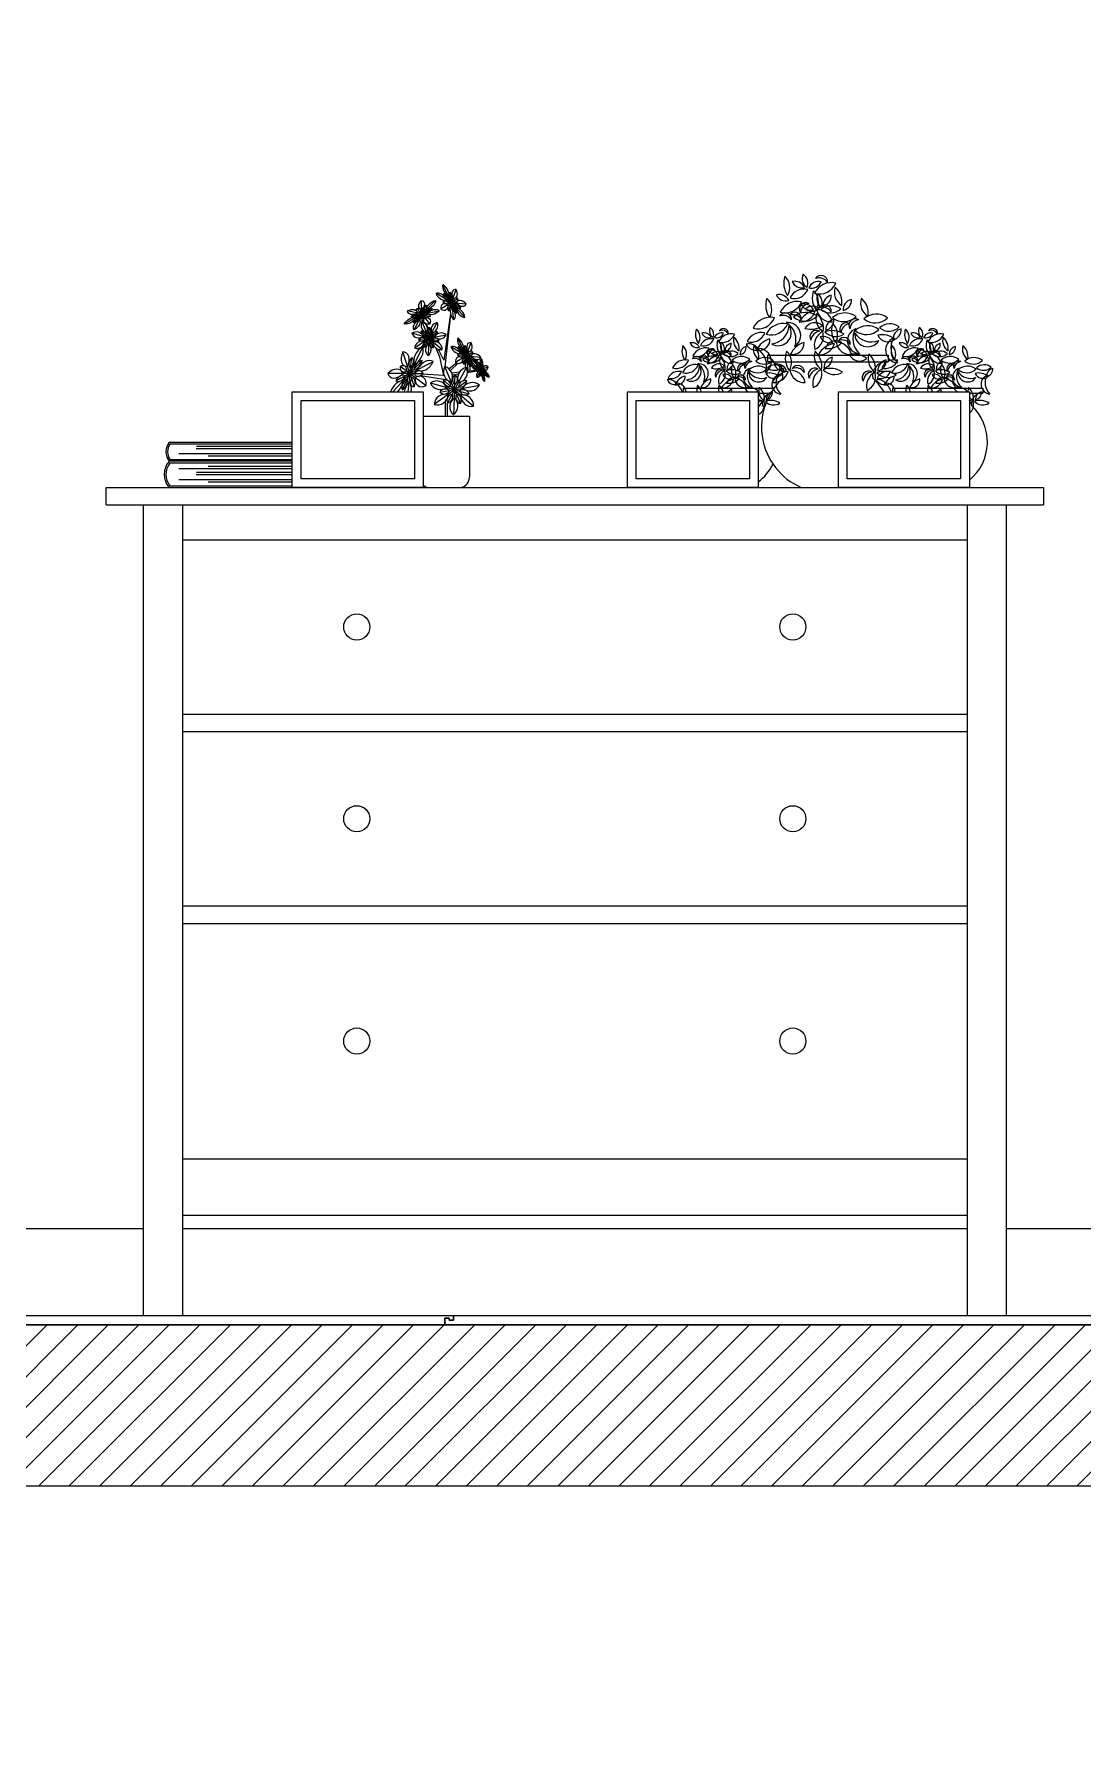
# Model space of a CAD drawing. Header units: centimetres. Extents: x 1723 to 3296, y 1174 to 2216.
# Drawn here: x 2509.9 to 2630.1, y 1174 to 1370.5 of the extents above; entities that cross this region are included whole.
import ezdxf

# ---------------------------------------------------------------- set-up
doc = ezdxf.new("R2010")
doc.units = ezdxf.units.CM
doc.layers.get('0').update_dxf_attribs({"lineweight": 18})
for name, color, linetype in [('arredo', 253, 'Continuous'), ('campitura', 9, 'Continuous'), ('DETTAGLI', 80, 'Continuous')]:
    doc.layers.add(name, color=color, linetype=linetype)
doc.layers.add('muro sezione', color=10, linetype='Continuous', lineweight=18)
doc.layers.add('Pavimento', color=60, linetype='Continuous', lineweight=18)

msp = doc.modelspace()

# ---------------------------------------------------------------- hatches: boundary and pattern name
at = {"layer": 'campitura'}
h = msp.add_hatch(dxfattribs=at)
h.set_pattern_fill('ANSI31', color=256, scale=0.78)
h.paths.add_polyline_path([(2829.63, 1487.67), (2799.63, 1487.67), (2386.37, 1487.67), (2386.37, 1203.99), (2386.37, 1173.99), (2395.93, 1173.99), (2395.93, 1203.99), (2799.63, 1203.99), (2829.63, 1203.99), (2829.63, 1222.5), (2799.63, 1222.5), (2799.63, 1474.51), (2829.63, 1474.51)])
h.paths.add_polyline_path([(2790.17, 1474.51), (2790.17, 1222.5), (2395.93, 1222.5), (2395.93, 1474.51)], flags=16)
h.paths.add_polyline_path([(2602.46, 1339.44, 0.247272), (2601.71, 1341.54, 0.348715)], flags=0)
h.paths.add_polyline_path([(2603.56, 1340.12, 0.354871), (2602.61, 1338.86, 0.38256)], flags=0)
h.paths.add_polyline_path([(2603.15, 1337.62, -0.197354), (2601.63, 1337.87, 0.122628), (2601.08, 1337.62, -0.07682), (2601.52, 1337.94, 0.360589), (2604.1, 1338.14, 0.336349), (2601.51, 1338.13, -0.177851), (2601.48, 1337.31, -0.135584), (2601.94, 1336.48, -0.046223), (2602.36, 1336.33, -0.380539)], flags=0)
h.paths.add_polyline_path([(2600.94, 1339.37, 0.07108), (2600.46, 1339.21, -0.218851), (2601.26, 1338.7, 0.270285)], flags=0)
h.paths.add_polyline_path([(2600.31, 1339.34, 0.38256), (2601.26, 1340.6, 0.354871)], flags=0)
h.paths.add_polyline_path([(2598.96, 1337.38, -0.119387), (2599.57, 1337.43, -0.094116), (2599.5, 1338.1, -0.111528)], flags=0)

# ---------------------------------------------------------------- linework, layer by layer
for p, q in [((2454.21, 1233.55), (2522.35, 1233.55)), ((2526.85, 1233.55), (2616.85, 1233.55)), ((2621.35, 1233.55), (2736.53, 1233.55))]:
    msp.add_line(p, q)
at = {"layer": 'arredo'}
for p, q in [((2518.1, 1316.55), (2625.6, 1316.55)), ((2526.85, 1316.55), (2526.85, 1223.55)), ((2616.85, 1316.55), (2616.85, 1223.55)), ((2526.85, 1312.55), (2616.85, 1312.55)), ((2526.85, 1292.55), (2616.85, 1292.55)), ((2526.85, 1290.55), (2616.85, 1290.55)), ((2526.85, 1270.55), (2616.85, 1270.55)), ((2526.85, 1268.55), (2616.85, 1268.55)), ((2526.85, 1241.55), (2616.85, 1241.55)), ((2616.85, 1235.05), (2526.85, 1235.05))]:
    msp.add_line(p, q, dxfattribs=at)
for points in [[(2518.1, 1316.55), (2518.1, 1318.55), (2625.6, 1318.55), (2625.6, 1316.55)], [(2522.35, 1316.55), (2522.35, 1223.55), (2522.35, 1223.55)], [(2621.35, 1223.55), (2621.35, 1223.55), (2621.35, 1316.55)]]:
    msp.add_lwpolyline(points, dxfattribs=at)
for centre in [(2546.85, 1302.55), (2596.85, 1302.55), (2546.85, 1280.55), (2596.85, 1280.55), (2546.85, 1255.05), (2596.85, 1255.05)]:
    msp.add_circle(centre, 1.5, dxfattribs=at)
at = {"layer": 'DETTAGLI'}
for p, q in [((2554.46, 1326.71), (2559.77, 1326.71)), ((2559.77, 1326.71), (2559.77, 1319.72)), ((2554.99, 1318.55), (2558.82, 1318.55))]:
    msp.add_line(p, q, dxfattribs=at)
for points in [[(2539.46, 1318.55), (2539.46, 1329.52), (2554.46, 1329.52), (2554.46, 1318.55), (2539.46, 1318.55)], [(2577.88, 1318.55), (2577.88, 1329.52), (2592.88, 1329.52), (2592.88, 1318.55), (2577.88, 1318.55)], [(2602.09, 1318.55), (2602.09, 1329.52), (2617.09, 1329.52), (2617.09, 1318.55), (2602.09, 1318.55)]]:
    msp.add_lwpolyline(points, dxfattribs=at)
for points in [[(2540.46, 1319.55), (2540.46, 1328.52), (2553.46, 1328.52), (2553.46, 1319.55)], [(2578.88, 1319.55), (2578.88, 1328.52), (2591.88, 1328.52), (2591.88, 1319.55)], [(2603.09, 1319.55), (2603.09, 1328.52), (2616.09, 1328.52), (2616.09, 1319.55)]]:
    msp.add_lwpolyline(points, close=True, dxfattribs=at)
for centre, start, end in [((2555.27, 1319.75), 228.5858, 256.606), ((2558.54, 1319.75), 283.394, 358.6179)]:
    msp.add_arc(centre, 1.23, start, end, dxfattribs=at)
at = {"layer": 'muro sezione'}
for points in [[(2395.93, 1222.5), (2395.93, 1474.51), (2790.17, 1474.51), (2790.17, 1222.5), (2395.93, 1222.5)], [(2799.63, 1203.99), (2395.93, 1203.99)]]:
    msp.add_lwpolyline(points, dxfattribs=at)
at = {"layer": 'Pavimento'}
for p, q in [((2557.71, 1339.76), (2555.94, 1340.78)), ((2557.71, 1339.76), (2556.73, 1341.79)), ((2557.71, 1339.76), (2556.79, 1340.78)), ((2557.71, 1339.76), (2557.57, 1340.94)), ((2557.71, 1339.76), (2558.26, 1341.27)), ((2554.3, 1338.41), (2552.67, 1338.81)), ((2554.3, 1338.41), (2553.75, 1339.08)), ((2554.3, 1338.41), (2554.27, 1340.01)), ((2554.3, 1338.41), (2555.89, 1340.01)), ((2554.3, 1338.41), (2554.82, 1339.48)), ((2554.3, 1338.41), (2555.5, 1339.07)), ((2554.3, 1338.41), (2556.32, 1338.8)), ((2557.71, 1339.76), (2556.48, 1339)), ((2557.71, 1339.76), (2556.71, 1339.85)), ((2557.71, 1339.76), (2557.38, 1338.85)), ((2557.71, 1339.76), (2558.45, 1340.21)), ((2557.71, 1339.76), (2557.95, 1337.79)), ((2557.71, 1339.76), (2559.38, 1339.61)), ((2557.71, 1339.76), (2559.24, 1338.06)), ((2557.71, 1339.76), (2558.78, 1339.14)), ((2557.71, 1339.76), (2558.3, 1338.54)), ((2554.3, 1338.41), (2552.3, 1337.3)), ((2554.3, 1338.41), (2553.09, 1338.17)), ((2554.3, 1338.41), (2553.35, 1337.45)), ((2554.3, 1338.41), (2553.43, 1336.63)), ((2554.3, 1338.41), (2555.28, 1338.17)), ((2554.3, 1338.41), (2554.32, 1337.53)), ((2554.3, 1338.41), (2555.22, 1337.29)), ((2552.94, 1331.61), (2554.43, 1334.7)), ((2559.4, 1333.65), (2557.62, 1334.68)), ((2559.4, 1333.65), (2558.42, 1335.69)), ((2559.4, 1333.65), (2558.48, 1334.67)), ((2559.4, 1333.65), (2559.26, 1334.83)), ((2559.4, 1333.65), (2559.95, 1335.16)), ((2552.94, 1331.61), (2552.12, 1334.09)), ((2552.94, 1331.61), (2553.16, 1333.47)), ((2552.94, 1331.61), (2554.33, 1333.1)), ((2552.94, 1331.61), (2555.63, 1332.99)), ((2559.4, 1333.65), (2558.17, 1332.9)), ((2559.4, 1333.65), (2558.4, 1333.74)), ((2559.4, 1333.65), (2559.07, 1332.75)), ((2559.4, 1333.65), (2560.14, 1334.1)), ((2559.4, 1333.65), (2559.64, 1331.69)), ((2559.4, 1333.65), (2561.07, 1333.5)), ((2559.4, 1333.65), (2560.93, 1331.95)), ((2559.4, 1333.65), (2560.47, 1333.04)), ((2559.4, 1333.65), (2559.99, 1332.43)), ((2561.1, 1332.07), (2560.36, 1333.29)), ((2561.1, 1332.07), (2560.87, 1332.88)), ((2561.1, 1332.07), (2561.15, 1333.29)), ((2561.1, 1332.07), (2561.39, 1332.58)), ((2593.94, 1333.72), (2607.77, 1333.72)), ((2593.94, 1333.72), (2593.94, 1332.97)), ((2593.94, 1332.97), (2607.77, 1332.97)), ((2607.77, 1333.72), (2607.77, 1332.97)), ((2552.94, 1331.61), (2550.42, 1331.61)), ((2552.94, 1331.61), (2550.98, 1329.52)), ((2552.94, 1331.61), (2551.33, 1330.79)), ((2552.94, 1331.61), (2551.83, 1332.44)), ((2552.94, 1331.61), (2552.05, 1329.76)), ((2552.94, 1331.61), (2552.69, 1329.52)), ((2552.94, 1331.61), (2553.44, 1330.13)), ((2552.94, 1331.61), (2554.45, 1331.61)), ((2552.94, 1331.61), (2554.8, 1330.24)), ((2561.1, 1332.07), (2560.12, 1332.36)), ((2561.1, 1332.07), (2560.53, 1332.57)), ((2561.1, 1332.07), (2560.62, 1331.21)), ((2561.1, 1332.07), (2560.62, 1331.88)), ((2561.1, 1332.07), (2561.07, 1331.33)), ((2561.1, 1332.07), (2561.91, 1332.38)), ((2561.1, 1332.07), (2561.69, 1331.89)), ((2561.1, 1332.07), (2562.06, 1331.23)), ((2561.1, 1332.07), (2561.49, 1330.71)), ((2561.1, 1332.07), (2561.55, 1331.34)), ((2584.29, 1329.93), (2594.67, 1329.93)), ((2584.29, 1329.93), (2584.29, 1329.52)), ((2592.88, 1329.36), (2594.3, 1329.36)), ((2608.27, 1329.93), (2618.65, 1329.93)), ((2608.27, 1329.93), (2608.27, 1329.52)), ((2617.09, 1329.36), (2618.65, 1329.36)), ((2618.65, 1329.93), (2618.65, 1329.36)), ((2539.46, 1323.72), (2525.33, 1323.72)), ((2539.46, 1323.52), (2525.42, 1323.52)), ((2539.46, 1322.99), (2528.45, 1322.99)), ((2539.46, 1323.25), (2528.46, 1323.25)), ((2539.46, 1321.55), (2525.33, 1321.55)), ((2525.42, 1321.75), (2539.46, 1321.75)), ((2539.46, 1321.35), (2525.42, 1321.35)), ((2539.46, 1322.42), (2526.43, 1322.42)), ((2539.46, 1322.14), (2529.82, 1322.14)), ((2539.46, 1320.96), (2529.82, 1320.96)), ((2539.46, 1320.68), (2526.43, 1320.68)), ((2539.46, 1319.42), (2526.43, 1319.42)), ((2539.46, 1319.99), (2528.45, 1319.99)), ((2539.46, 1320.25), (2528.46, 1320.25)), ((2539.46, 1319.14), (2529.82, 1319.14)), ((2525.42, 1318.75), (2539.46, 1318.75)), ((2587.19, 1318.55), (2591.77, 1318.55)), ((2597.8, 1318.55), (2603.91, 1318.55)), ((2611.17, 1318.55), (2615.75, 1318.55))]:
    msp.add_line(p, q, dxfattribs=at)
for points in [[(2557.59, 1338.52), (2556.84, 1333.15), (2556.24, 1334.39)], [(2557.69, 1339.04), (2557.79, 1339.96), (2557.66, 1338.98)], [(2554.54, 1337.9), (2554.3, 1338.41), (2554.53, 1337.86)], [(2554.75, 1337.33), (2554.79, 1337.23)], [(2555.07, 1336.81), (2554.83, 1337.3)], [(2554.96, 1336.84), (2555.01, 1336.71)], [(2556.97, 1332.4), (2557.62, 1338.38)], [(2555.91, 1334.57), (2556.34, 1333.54), (2556.79, 1331.39), (2554.37, 1331.53)], [(2555.24, 1336.18), (2555.62, 1335.26)], [(2555.45, 1336.02), (2555.31, 1336.31)], [(2555.63, 1335.66), (2555.5, 1335.91)], [(2555.81, 1335.28), (2555.79, 1335.31)], [(2558.32, 1332.83), (2557.44, 1332.14)], [(2557.61, 1331.95), (2558.48, 1332.79)], [(2559.01, 1333.29), (2559.51, 1333.77), (2559.01, 1333.37)], [(2553.44, 1331.58), (2552.94, 1331.61), (2553.47, 1331.53)], [(2554.19, 1331.41), (2557.02, 1330.93), (2557.02, 1330.9)], [(2557.25, 1330.82), (2557.25, 1330.86)], [(2558.62, 1331.76), (2557.76, 1331.67)], [(2557.82, 1331.48), (2558.53, 1331.6)], [(2559.75, 1331.79), (2561.44, 1332.07), (2559.81, 1331.89)], [(2557, 1329.28), (2557, 1329.26)], [(2557.01, 1330.31), (2557.01, 1330.28)], [(2557.01, 1329.91), (2557.01, 1329.84)], [(2557.25, 1329.81), (2557.25, 1330.17)], [(2557.25, 1329.23), (2557.25, 1329.38)], [(2557.25, 1328.81), (2557.25, 1328.86)], [(2556.99, 1328.43), (2556.97, 1326.71)], [(2557.25, 1326.71), (2557.25, 1328.24)]]:
    msp.add_lwpolyline(points, dxfattribs=at)
for points in [[(2555.12, 1335.69), (2554.33, 1337.55, 0.477945), (2554.86, 1336.29, 0.477945), (2554.33, 1337.55)], [(2555.12, 1335.69), (2555.18, 1336.91, 0.477945), (2555.14, 1336.09, 0.477945), (2555.18, 1336.91)], [(2555.12, 1335.69), (2556.08, 1337.47, 0.477945), (2555.43, 1336.27, 0.477945), (2556.08, 1337.47)], [(2555.12, 1335.69), (2553.17, 1336.23, 0.477945), (2554.49, 1335.87, 0.477945), (2553.17, 1336.23)], [(2555.12, 1335.69), (2553.49, 1334.51, 0.477945), (2554.59, 1335.31, 0.477945), (2553.49, 1334.51)], [(2555.12, 1335.69), (2553.93, 1335.48, 0.477945), (2554.74, 1335.62, 0.477945), (2553.93, 1335.48)], [(2555.12, 1335.69), (2554.21, 1336.49, 0.477945), (2554.83, 1335.95, 0.477945), (2554.21, 1336.49)], [(2555.12, 1335.69), (2554.55, 1334.63, 0.477945), (2554.94, 1335.35, 0.477945), (2554.55, 1334.63)], [(2555.12, 1335.69), (2555.03, 1333.68, 0.477945), (2555.09, 1335.04, 0.477945), (2555.03, 1333.68)], [(2555.12, 1335.69), (2556.1, 1336.41, 0.477945), (2555.44, 1335.92, 0.477945), (2556.1, 1336.41)], [(2555.12, 1335.69), (2557.11, 1336.06, 0.477945), (2555.76, 1335.81, 0.477945), (2557.11, 1336.06)], [(2555.12, 1335.69), (2555.6, 1334.58, 0.477945), (2555.27, 1335.33, 0.477945), (2555.6, 1334.58)], [(2555.12, 1335.69), (2556.64, 1334.37, 0.477945), (2555.61, 1335.27, 0.477945), (2556.64, 1334.37)], [(2555.12, 1335.69), (2556.29, 1335.37, 0.477945), (2555.5, 1335.59, 0.477945), (2556.29, 1335.37)], [(2558.07, 1329.76), (2555.29, 1330.53, 0.477945), (2557.17, 1330.01, 0.477945), (2555.29, 1330.53)], [(2558.07, 1329.76), (2556.77, 1330.9, 0.477945), (2557.65, 1330.13, 0.477945), (2556.77, 1330.9)], [(2558.07, 1329.76), (2556.94, 1332.41, 0.477945), (2557.7, 1330.62, 0.477945), (2556.94, 1332.41)], [(2558.07, 1329.76), (2558.15, 1331.49, 0.477945), (2558.1, 1330.32, 0.477945), (2558.15, 1331.49)], [(2558.07, 1329.76), (2559.44, 1332.3, 0.477945), (2558.51, 1330.58, 0.477945), (2559.44, 1332.3)], [(2558.07, 1329.76), (2559.47, 1330.78, 0.477945), (2558.52, 1330.09, 0.477945), (2559.47, 1330.78)], [(2558.07, 1329.76), (2555.74, 1328.06, 0.477945), (2557.32, 1329.21, 0.477945), (2555.74, 1328.06)], [(2558.07, 1329.76), (2556.37, 1329.45, 0.477945), (2557.52, 1329.66, 0.477945), (2556.37, 1329.45)], [(2558.07, 1329.76), (2557.25, 1328.24, 0.477945), (2557.81, 1329.27, 0.477945), (2557.25, 1328.24)], [(2558.07, 1329.76), (2557.94, 1326.88, 0.477945), (2558.03, 1328.83, 0.477945), (2557.94, 1326.88)], [(2558.07, 1329.76), (2560.91, 1330.28, 0.477945), (2558.99, 1329.93, 0.477945), (2560.91, 1330.28)], [(2558.07, 1329.76), (2558.75, 1328.17, 0.477945), (2558.29, 1329.25, 0.477945), (2558.75, 1328.17)], [(2558.07, 1329.76), (2560.24, 1327.86, 0.477945), (2558.77, 1329.15, 0.477945), (2560.24, 1327.86)], [(2558.07, 1329.76), (2559.74, 1329.3, 0.477945), (2558.61, 1329.61, 0.477945), (2559.74, 1329.3)]]:
    msp.add_lwpolyline(points, format="xyb", dxfattribs=at)
for points in [[(2556.93, 1223.27), (2557.43, 1223.27), (2557.43, 1223.02), (2557.93, 1223.02), (2557.93, 1223.55), (2449.93, 1223.55), (2449.93, 1223.02), (2449.43, 1223.02), (2449.43, 1223.27), (2448.93, 1223.27), (2448.93, 1222.5), (2556.93, 1222.5)], [(2664.93, 1223.27), (2665.43, 1223.27), (2665.43, 1223.02), (2665.93, 1223.02), (2665.93, 1223.55), (2557.93, 1223.55), (2557.93, 1223.02), (2557.43, 1223.02), (2557.43, 1223.27), (2556.93, 1223.27), (2556.93, 1222.5), (2664.93, 1222.5)]]:
    msp.add_lwpolyline(points, close=True, dxfattribs=at)
for centre, radius, start, end in [((2598.19, 1341.98), 2.39, 160.5092, 216.0653), ((2594.71, 1341.48), 1.79, 329.8383, 46.7361), ((2599.18, 1342.51), 1.25, 156.8431, 234.9964), ((2597.4, 1342), 1.18, 334.0501, 57.7894), ((2600.09, 1342.13), 0.746, 355.4145, 148.7591), ((2599.87, 1341.45), 1.14, 32.696, 111.4776), ((2595.27, 1339.44), 1.25, 26.0808, 104.2341), ((2596.05, 1341.12), 1.18, 203.2878, 287.0271), ((2598.17, 1339.52), 1.79, 76.6183, 154.7716), ((2597.02, 1341.91), 1.69, 253.8253, 337.5646), ((2597.08, 1340.95), 1.25, 26.0808, 104.2341), ((2597.86, 1342.63), 1.18, 203.2878, 287.0271), ((2599.81, 1340.93), 1.25, 76.6183, 154.7716), ((2599, 1342.6), 1.18, 253.8253, 337.5646), ((2601.47, 1340.32), 2.39, 160.5092, 216.0653), ((2598, 1339.81), 1.79, 329.8383, 46.7361), ((2601.28, 1339.9), 2.15, 76.6183, 154.7716), ((2599.91, 1342.77), 2.03, 253.8253, 337.5646), ((2600.78, 1340.17), 1.18, 150.2228, 233.9621), ((2598.97, 1339.78), 1.25, 333.0158, 51.169), ((2601.56, 1339.39), 1.25, 103.7781, 181.9314), ((2600.08, 1340.51), 1.18, 280.9851, 4.7244), ((2603.4, 1340.96), 1.79, 161.2761, 238.1738), ((2600.09, 1339.78), 2.39, 351.9469, 47.503), ((2596.13, 1339.44), 2.39, 160.5092, 216.0653), ((2592.65, 1338.94), 1.79, 329.8383, 46.7361), ((2595.96, 1337.82), 0.746, 355.4145, 148.7591), ((2597.36, 1337.74), 2.15, 76.6183, 154.7716), ((2595.98, 1340.61), 2.03, 253.8253, 337.5646), ((2597.09, 1337.9), 0.746, 355.4145, 148.7591), ((2598.34, 1336.49), 2.15, 53.2406, 131.3938), ((2597.7, 1339.31), 1.79, 266.4214, 343.3192), ((2599.71, 1336.43), 2.39, 97.0923, 152.6484), ((2598.35, 1339.01), 0.746, 59.2531, 212.5977), ((2598.86, 1338.52), 1.14, 96.5345, 175.3162), ((2598.1, 1338.38), 1.25, 26.0808, 104.2341), ((2598.88, 1340.06), 1.18, 203.2878, 287.0271), ((2599.16, 1338.09), 1.25, 53.2406, 131.3938), ((2599.09, 1339.94), 1.18, 230.4475, 314.1869), ((2601.28, 1337.95), 1.79, 161.2761, 238.1738), ((2597.98, 1336.76), 2.39, 351.9469, 47.503), ((2601.27, 1339.23), 1.69, 189.496, 273.2354), ((2599.62, 1337.16), 1.79, 12.2891, 90.4423), ((2600.52, 1338.76), 0.746, 355.4145, 148.7591), ((2600.3, 1338.08), 1.14, 32.696, 111.4776), ((2601.27, 1337.61), 1.79, 53.2406, 131.3938), ((2601.16, 1340.26), 1.69, 230.4475, 314.1869), ((2602.82, 1336.42), 2.15, 53.2406, 131.3938), ((2602.39, 1340.02), 1.18, 280.9851, 4.7244), ((2603.86, 1338.9), 1.25, 103.7781, 181.9314), ((2606.41, 1339.69), 1.79, 161.2761, 238.1738), ((2603.11, 1338.5), 2.39, 351.9469, 47.503), ((2587.48, 1336.12), 1.79, 160.5092, 216.0653), ((2584.87, 1335.75), 1.34, 329.8383, 46.7361), ((2588.22, 1336.52), 0.939, 156.8431, 234.9964), ((2586.89, 1336.14), 0.887, 334.0501, 57.7894), ((2588.9, 1336.23), 0.559, 355.4145, 148.7591), ((2588.74, 1335.72), 0.858, 32.696, 111.4776), ((2594.25, 1335.92), 2.15, 76.6183, 154.7716), ((2592.87, 1338.78), 2.03, 253.8253, 337.5646), ((2595.74, 1335.21), 2.15, 76.6183, 154.7716), ((2594.37, 1338.07), 2.03, 253.8253, 337.5646), ((2595.17, 1336.3), 1.49, 239.4566, 32.8011), ((2594.15, 1337.29), 2.29, 276.738, 355.5197), ((2595.74, 1337.15), 1.14, 32.696, 111.4776), ((2596.26, 1335.98), 1.49, 302.8545, 96.1991), ((2594.92, 1335.5), 2.29, 340.136, 58.9177), ((2596.87, 1337.22), 1.14, 32.696, 111.4776), ((2598.21, 1339.66), 2.03, 230.4475, 314.1869), ((2599.37, 1336.16), 1.29, 46.7886, 150.677), ((2598.92, 1339.08), 2.39, 253.4863, 303.9793), ((2599.55, 1335.83), 0.746, 59.2531, 212.5977), ((2601.36, 1334.16), 2.39, 55.3638, 110.9199), ((2601.86, 1336.64), 1.25, 103.7781, 181.9314), ((2600.38, 1337.76), 1.18, 280.9851, 4.7244), ((2603.68, 1336.57), 2.39, 160.5092, 216.0653), ((2602.69, 1339.6), 2.03, 230.4475, 314.1869), ((2600.2, 1336.06), 1.79, 329.8383, 46.7361), ((2602.98, 1336.69), 0.746, 59.2531, 212.5977), ((2603.49, 1336.19), 1.14, 96.5345, 175.3162), ((2604.61, 1335.38), 1.49, 111.8131, 265.1576), ((2604.02, 1337.15), 0.746, 59.2531, 212.5977), ((2604.53, 1336.66), 1.14, 96.5345, 175.3162), ((2606.02, 1335.59), 2.29, 149.0945, 227.8762), ((2605.43, 1334.95), 2.15, 53.2406, 131.3938), ((2605.3, 1338.12), 2.03, 230.4475, 314.1869), ((2606.42, 1336.28), 2.15, 53.2406, 131.3938), ((2606.3, 1339.45), 2.03, 230.4475, 314.1869), ((2607.98, 1335.53), 1.79, 53.2406, 131.3938), ((2607.87, 1338.17), 1.69, 230.4475, 314.1869), ((2608.1, 1336.65), 1.18, 280.9851, 4.7244), ((2609.58, 1335.54), 1.25, 103.7781, 181.9314), ((2611.46, 1336.12), 1.79, 160.5092, 216.0653), ((2608.85, 1335.75), 1.34, 329.8383, 46.7361), ((2612.2, 1336.52), 0.939, 156.8431, 234.9964), ((2610.87, 1336.14), 0.887, 334.0501, 57.7894), ((2612.88, 1336.23), 0.559, 355.4145, 148.7591), ((2612.72, 1335.72), 0.858, 32.696, 111.4776), ((2585.93, 1334.22), 1.79, 160.5092, 216.0653), ((2583.33, 1333.84), 1.34, 329.8383, 46.7361), ((2585.29, 1334.22), 0.939, 26.0808, 104.2341), ((2585.88, 1335.48), 0.887, 203.2878, 287.0271), ((2586.86, 1332.95), 1.61, 76.6183, 154.7716), ((2587.47, 1334.28), 1.34, 76.6183, 154.7716), ((2586.61, 1336.07), 1.27, 253.8253, 337.5646), ((2586.65, 1335.35), 0.939, 26.0808, 104.2341), ((2587.23, 1336.61), 0.887, 203.2878, 287.0271), ((2588.69, 1335.34), 0.939, 76.6183, 154.7716), ((2588.09, 1336.59), 0.887, 253.8253, 337.5646), ((2589.94, 1334.88), 1.79, 160.5092, 216.0653), ((2587.34, 1334.5), 1.34, 329.8383, 46.7361), ((2589.8, 1334.56), 1.61, 76.6183, 154.7716), ((2588.77, 1336.71), 1.52, 253.8253, 337.5646), ((2589.42, 1334.76), 0.887, 150.2228, 233.9621), ((2588.07, 1334.47), 0.939, 333.0158, 51.169), ((2588.9, 1335.02), 0.887, 280.9851, 4.7244), ((2590, 1334.18), 0.939, 103.7781, 181.9314), ((2591.39, 1335.36), 1.34, 161.2761, 238.1738), ((2588.91, 1334.47), 1.79, 351.9469, 47.503), ((2591.73, 1333.81), 0.939, 103.7781, 181.9314), ((2590.63, 1334.65), 0.887, 280.9851, 4.7244), ((2591.81, 1333.79), 1.25, 26.0808, 104.2341), ((2592.59, 1335.47), 1.18, 203.2878, 287.0271), ((2593.23, 1334.53), 1.79, 76.6183, 154.7716), ((2592.08, 1336.91), 1.69, 253.8253, 337.5646), ((2593.65, 1334.4), 1.34, 161.2761, 238.1738), ((2591.17, 1333.52), 1.79, 351.9469, 47.503), ((2592.94, 1335.54), 1.29, 258.7726, 2.661), ((2594.87, 1333.3), 2.39, 105.4703, 155.9633), ((2596.85, 1335.11), 1.29, 258.7726, 2.661), ((2598.78, 1332.87), 2.39, 105.4703, 155.9633), ((2600.07, 1335.34), 1.14, 96.5345, 175.3162), ((2601.1, 1334.85), 1.79, 117.5698, 195.7231), ((2598.67, 1335.9), 1.69, 294.7768, 18.5161), ((2599.9, 1335.56), 1.79, 266.4214, 343.3192), ((2601.91, 1332.68), 2.39, 97.0923, 152.6484), ((2600.31, 1334.63), 1.25, 26.0808, 104.2341), ((2601.09, 1336.31), 1.18, 203.2878, 287.0271), ((2601.78, 1337.65), 1.79, 224.6929, 301.5907), ((2601.79, 1334.08), 1.29, 57.3352, 161.2235), ((2600.81, 1336.87), 2.39, 264.0329, 314.5258), ((2603.47, 1335.48), 1.69, 189.496, 273.2354), ((2601.82, 1333.41), 1.79, 12.2891, 90.4423), ((2602.72, 1335), 0.746, 355.4145, 148.7591), ((2602.5, 1334.33), 1.14, 32.696, 111.4776), ((2605.43, 1336.18), 1.49, 175.211, 328.5556), ((2605.87, 1337.53), 2.29, 212.4925, 291.2742), ((2607.1, 1333.67), 2.39, 52.0489, 102.5418), ((2607.75, 1336.56), 1.29, 205.3512, 309.2395), ((2608.98, 1334.33), 1.49, 111.8131, 265.1576), ((2610.39, 1334.54), 2.29, 149.0945, 227.8762), ((2609.91, 1334.22), 1.79, 160.5092, 216.0653), ((2607.31, 1333.84), 1.34, 329.8383, 46.7361), ((2609.27, 1334.22), 0.939, 26.0808, 104.2341), ((2609.86, 1335.48), 0.887, 203.2878, 287.0271), ((2610.84, 1332.95), 1.61, 76.6183, 154.7716), ((2611.45, 1334.28), 1.34, 76.6183, 154.7716), ((2610.59, 1336.07), 1.27, 253.8253, 337.5646), ((2610.63, 1335.35), 0.939, 26.0808, 104.2341), ((2611.21, 1336.61), 0.887, 203.2878, 287.0271), ((2612.67, 1335.34), 0.939, 76.6183, 154.7716), ((2612.07, 1336.59), 0.887, 253.8253, 337.5646), ((2613.92, 1334.88), 1.79, 160.5092, 216.0653), ((2611.32, 1334.5), 1.34, 329.8383, 46.7361), ((2613.78, 1334.56), 1.61, 76.6183, 154.7716), ((2612.75, 1336.71), 1.52, 253.8253, 337.5646), ((2613.4, 1334.76), 0.887, 150.2228, 233.9621), ((2612.05, 1334.47), 0.939, 333.0158, 51.169), ((2612.88, 1335.02), 0.887, 280.9851, 4.7244), ((2613.98, 1334.18), 0.939, 103.7781, 181.9314), ((2615.37, 1335.36), 1.34, 161.2761, 238.1738), ((2612.89, 1334.47), 1.79, 351.9469, 47.503), ((2615.71, 1333.81), 0.939, 103.7781, 181.9314), ((2614.61, 1334.65), 0.887, 280.9851, 4.7244), ((2617.63, 1334.4), 1.34, 161.2761, 238.1738), ((2615.15, 1333.52), 1.79, 351.9469, 47.503), ((2584.52, 1331.58), 1.61, 76.6183, 154.7716), ((2583.49, 1333.72), 1.52, 253.8253, 337.5646), ((2585.65, 1331.05), 1.61, 76.6183, 154.7716), ((2584.61, 1333.19), 1.52, 253.8253, 337.5646), ((2585.8, 1333.01), 0.559, 355.4145, 148.7591), ((2585.64, 1332.5), 0.858, 32.696, 111.4776), ((2585.82, 1335.09), 1.52, 253.8253, 337.5646), ((2586.04, 1331.62), 1.12, 302.8545, 96.1991), ((2585.03, 1331.26), 1.72, 340.136, 58.9177), ((2586.66, 1333.06), 0.559, 355.4145, 148.7591), ((2586.49, 1332.55), 0.858, 32.696, 111.4776), ((2587.59, 1332), 1.61, 53.2406, 131.3938), ((2587.49, 1334.38), 1.52, 230.4475, 314.1869), ((2587.11, 1334.12), 1.34, 266.4214, 343.3192), ((2588.62, 1331.96), 1.79, 97.0923, 152.6484), ((2587.6, 1333.9), 0.559, 59.2531, 212.5977), ((2587.98, 1333.53), 0.858, 96.5345, 175.3162), ((2587.42, 1333.42), 0.939, 26.0808, 104.2341), ((2588, 1334.68), 0.887, 203.2878, 287.0271), ((2588.37, 1331.76), 0.97, 46.7886, 150.677), ((2588.21, 1333.2), 0.939, 53.2406, 131.3938), ((2588.15, 1334.59), 0.887, 230.4475, 314.1869), ((2589.8, 1333.1), 1.34, 161.2761, 238.1738), ((2587.32, 1332.21), 1.79, 351.9469, 47.503), ((2589.79, 1334.06), 1.27, 189.496, 273.2354), ((2588.55, 1332.51), 1.34, 12.2891, 90.4423), ((2589.23, 1333.7), 0.559, 355.4145, 148.7591), ((2589.06, 1333.2), 0.858, 32.696, 111.4776), ((2589.79, 1332.85), 1.34, 53.2406, 131.3938), ((2589.71, 1334.83), 1.27, 230.4475, 314.1869), ((2589.13, 1332.95), 0.887, 280.9851, 4.7244), ((2590.23, 1332.11), 0.939, 103.7781, 181.9314), ((2591.59, 1332.06), 1.79, 160.5092, 216.0653), ((2590.95, 1331.96), 1.61, 53.2406, 131.3938), ((2590.85, 1334.34), 1.52, 230.4475, 314.1869), ((2588.99, 1331.68), 1.34, 329.8383, 46.7361), ((2591.07, 1332.15), 0.559, 59.2531, 212.5977), ((2591.46, 1331.78), 0.858, 96.5345, 175.3162), ((2591.85, 1332.5), 0.559, 59.2531, 212.5977), ((2592.23, 1332.13), 0.858, 96.5345, 175.3162), ((2593.66, 1331.84), 1.61, 53.2406, 131.3938), ((2593.56, 1334.22), 1.52, 230.4475, 314.1869), ((2592.9, 1333), 1.49, 302.8545, 96.1991), ((2591.56, 1332.52), 2.29, 340.136, 58.9177), ((2594.82, 1331.28), 1.34, 53.2406, 131.3938), ((2594.08, 1331.34), 1.63, 351.3525, 94.9009), ((2595.01, 1331.44), 1.25, 26.0808, 104.2341), ((2595.79, 1333.12), 1.18, 203.2878, 287.0271), ((2598.38, 1333.37), 2.39, 160.5092, 216.0653), ((2594.91, 1332.87), 1.79, 329.8383, 46.7361), ((2601.1, 1333.6), 1.79, 161.2761, 238.1738), ((2597.79, 1332.42), 2.39, 351.9469, 47.503), ((2600.2, 1333.41), 1.18, 280.9851, 4.7244), ((2601.68, 1332.29), 1.25, 103.7781, 181.9314), ((2603.85, 1331.45), 2.39, 52.0489, 102.5418), ((2604.5, 1334.34), 1.29, 205.3512, 309.2395), ((2607.27, 1333.27), 1.79, 161.2761, 238.1738), ((2603.97, 1332.09), 2.39, 351.9469, 47.503), ((2607.63, 1331.34), 1.63, 85.0991, 188.6475), ((2606.37, 1333.08), 1.18, 280.9851, 4.7244), ((2607.85, 1331.96), 1.25, 103.7781, 181.9314), ((2608.5, 1331.58), 1.61, 76.6183, 154.7716), ((2607.47, 1333.72), 1.52, 253.8253, 337.5646), ((2609.63, 1331.05), 1.61, 76.6183, 154.7716), ((2608.59, 1333.19), 1.52, 253.8253, 337.5646), ((2609.78, 1333.01), 0.559, 355.4145, 148.7591), ((2609.62, 1332.5), 0.858, 32.696, 111.4776), ((2609.8, 1335.09), 1.52, 253.8253, 337.5646), ((2610.02, 1331.62), 1.12, 302.8545, 96.1991), ((2609.01, 1331.26), 1.72, 340.136, 58.9177), ((2610.64, 1333.06), 0.559, 355.4145, 148.7591), ((2610.47, 1332.55), 0.858, 32.696, 111.4776), ((2611.57, 1332), 1.61, 53.2406, 131.3938), ((2611.47, 1334.38), 1.52, 230.4475, 314.1869), ((2611.09, 1334.12), 1.34, 266.4214, 343.3192), ((2612.6, 1331.96), 1.79, 97.0923, 152.6484), ((2611.58, 1333.9), 0.559, 59.2531, 212.5977), ((2611.96, 1333.53), 0.858, 96.5345, 175.3162), ((2611.4, 1333.42), 0.939, 26.0808, 104.2341), ((2611.98, 1334.68), 0.887, 203.2878, 287.0271), ((2612.35, 1331.76), 0.97, 46.7886, 150.677), ((2612.19, 1333.2), 0.939, 53.2406, 131.3938), ((2612.13, 1334.59), 0.887, 230.4475, 314.1869), ((2613.78, 1333.1), 1.34, 161.2761, 238.1738), ((2611.3, 1332.21), 1.79, 351.9469, 47.503), ((2613.77, 1334.06), 1.27, 189.496, 273.2354), ((2612.53, 1332.51), 1.34, 12.2891, 90.4423), ((2613.21, 1333.7), 0.559, 355.4145, 148.7591), ((2613.04, 1333.2), 0.858, 32.696, 111.4776), ((2613.77, 1332.85), 1.34, 53.2406, 131.3938), ((2613.69, 1334.83), 1.27, 230.4475, 314.1869), ((2613.11, 1332.95), 0.887, 280.9851, 4.7244), ((2614.21, 1332.11), 0.939, 103.7781, 181.9314), ((2615.57, 1332.06), 1.79, 160.5092, 216.0653), ((2614.93, 1331.96), 1.61, 53.2406, 131.3938), ((2614.83, 1334.34), 1.52, 230.4475, 314.1869), ((2612.97, 1331.68), 1.34, 329.8383, 46.7361), ((2615.05, 1332.15), 0.559, 59.2531, 212.5977), ((2615.44, 1331.78), 0.858, 96.5345, 175.3162), ((2615.83, 1332.5), 0.559, 59.2531, 212.5977), ((2616.21, 1332.13), 0.858, 96.5345, 175.3162), ((2617.64, 1331.84), 1.61, 53.2406, 131.3938), ((2617.54, 1334.22), 1.52, 230.4475, 314.1869), ((2618.8, 1331.28), 1.34, 53.2406, 131.3938), ((2582.69, 1329.98), 0.939, 26.0808, 104.2341), ((2583.28, 1331.24), 0.887, 203.2878, 287.0271), ((2583.76, 1330.53), 1.34, 76.6183, 154.7716), ((2582.9, 1332.32), 1.27, 253.8253, 337.5646), ((2583.54, 1331.29), 0.97, 258.7726, 2.661), ((2584.99, 1329.61), 1.79, 105.4703, 155.9633), ((2585.22, 1331.86), 1.12, 239.4566, 32.8011), ((2584.45, 1332.6), 1.72, 276.738, 355.5197), ((2586.48, 1330.97), 0.97, 258.7726, 2.661), ((2587.92, 1329.29), 1.79, 105.4703, 155.9633), ((2588.03, 1333.95), 1.79, 253.4863, 303.9793), ((2588.5, 1331.51), 0.559, 59.2531, 212.5977), ((2588.89, 1331.14), 0.858, 96.5345, 175.3162), ((2589.66, 1330.77), 1.34, 117.5698, 195.7231), ((2587.84, 1331.56), 1.27, 294.7768, 18.5161), ((2588.76, 1331.31), 1.34, 266.4214, 343.3192), ((2590.27, 1329.15), 1.79, 97.0923, 152.6484), ((2589.07, 1330.61), 0.939, 26.0808, 104.2341), ((2589.65, 1331.87), 0.887, 203.2878, 287.0271), ((2589.86, 1330.26), 1.79, 55.3638, 110.9199), ((2590.17, 1332.87), 1.34, 224.6929, 301.5907), ((2590.18, 1330.2), 0.97, 57.3352, 161.2235), ((2589.45, 1332.29), 1.79, 264.0329, 314.5258), ((2591.44, 1331.25), 1.27, 189.496, 273.2354), ((2590.2, 1329.69), 1.34, 12.2891, 90.4423), ((2590.88, 1330.89), 0.559, 355.4145, 148.7591), ((2590.71, 1330.38), 0.858, 32.696, 111.4776), ((2592.3, 1331.17), 1.12, 111.8131, 265.1576), ((2593.35, 1331.33), 1.72, 149.0945, 227.8762), ((2593.24, 1332.78), 1.72, 212.4925, 291.2742), ((2592.91, 1331.77), 1.12, 175.211, 328.5556), ((2592.91, 1330.85), 1.61, 53.2406, 131.3938), ((2592.82, 1333.23), 1.52, 230.4475, 314.1869), ((2600.86, 1325.51), 7.6, 132.7611, 246.3116), ((2594.16, 1329.89), 1.79, 52.0489, 102.5418), ((2594.65, 1332.05), 0.97, 205.3512, 309.2395), ((2594.74, 1333.26), 1.27, 230.4475, 314.1869), ((2595.57, 1330.38), 1.12, 111.8131, 265.1576), ((2594.61, 1332.37), 1.79, 266.4214, 343.3192), ((2596.62, 1329.49), 2.39, 97.0923, 152.6484), ((2596.63, 1330.54), 1.72, 149.0945, 227.8762), ((2594.91, 1332.13), 0.887, 280.9851, 4.7244), ((2596.02, 1331.29), 0.939, 103.7781, 181.9314), ((2598.18, 1332.28), 1.69, 189.496, 273.2354), ((2596.52, 1330.22), 1.79, 12.2891, 90.4423), ((2597.43, 1331.81), 0.746, 355.4145, 148.7591), ((2597.21, 1331.13), 1.14, 32.696, 111.4776), ((2599.37, 1331.49), 0.746, 59.2531, 212.5977), ((2599.88, 1330.99), 1.14, 96.5345, 175.3162), ((2600.92, 1330.5), 1.79, 117.5698, 195.7231), ((2598.49, 1331.55), 1.69, 294.7768, 18.5161), ((2601.18, 1329.82), 2.39, 55.3638, 110.9199), ((2601.6, 1333.3), 1.79, 224.6929, 301.5907), ((2605.54, 1331.16), 0.746, 59.2531, 212.5977), ((2606.05, 1330.66), 1.14, 96.5345, 175.3162), ((2607.09, 1330.17), 1.79, 117.5698, 195.7231), ((2604.66, 1331.22), 1.69, 294.7768, 18.5161), ((2600.86, 1325.51), 7.6, 31.8131, 47.2389), ((2606.68, 1329.98), 0.939, 26.0808, 104.2341), ((2607.26, 1331.24), 0.887, 203.2878, 287.0271), ((2607.35, 1329.48), 2.39, 55.3638, 110.9199), ((2607.77, 1332.97), 1.79, 224.6929, 301.5907), ((2607.74, 1330.53), 1.34, 76.6183, 154.7716), ((2606.88, 1332.32), 1.27, 253.8253, 337.5646), ((2607.52, 1331.29), 0.97, 258.7726, 2.661), ((2608.97, 1329.61), 1.79, 105.4703, 155.9633), ((2608.43, 1332.6), 1.72, 276.738, 355.5197), ((2609.2, 1331.86), 1.12, 239.4566, 32.8011), ((2610.46, 1330.97), 0.97, 258.7726, 2.661), ((2611.9, 1329.29), 1.79, 105.4703, 155.9633), ((2612.01, 1333.95), 1.79, 253.4863, 303.9793), ((2612.48, 1331.51), 0.559, 59.2531, 212.5977), ((2612.87, 1331.14), 0.858, 96.5345, 175.3162), ((2613.64, 1330.77), 1.34, 117.5698, 195.7231), ((2611.82, 1331.56), 1.27, 294.7768, 18.5161), ((2612.74, 1331.31), 1.34, 266.4214, 343.3192), ((2614.25, 1329.15), 1.79, 97.0923, 152.6484), ((2613.05, 1330.61), 0.939, 26.0808, 104.2341), ((2613.63, 1331.87), 0.887, 203.2878, 287.0271), ((2613.84, 1330.26), 1.79, 55.3638, 110.9199), ((2614.15, 1332.87), 1.34, 224.6929, 301.5907), ((2614.16, 1330.2), 0.97, 57.3352, 161.2235), ((2613.43, 1332.29), 1.79, 264.0329, 314.5258), ((2615.42, 1331.25), 1.27, 189.496, 273.2354), ((2614.18, 1329.69), 1.34, 12.2891, 90.4423), ((2614.86, 1330.89), 0.559, 355.4145, 148.7591), ((2614.69, 1330.38), 0.858, 32.696, 111.4776), ((2616.28, 1331.17), 1.12, 111.8131, 265.1576), ((2617.33, 1331.33), 1.72, 149.0945, 227.8762), ((2617.22, 1332.78), 1.72, 212.4925, 291.2742), ((2616.89, 1331.77), 1.12, 175.211, 328.5556), ((2616.89, 1330.85), 1.61, 53.2406, 131.3938), ((2616.8, 1333.23), 1.52, 230.4475, 314.1869), ((2618.14, 1329.89), 1.79, 52.0489, 102.5418), ((2618.63, 1332.05), 0.97, 205.3512, 309.2395), ((2618.72, 1333.26), 1.27, 230.4475, 314.1869), ((2619.55, 1330.38), 1.12, 111.8131, 265.1576), ((2620.61, 1330.54), 1.72, 149.0945, 227.8762), ((2618.89, 1332.13), 0.887, 280.9851, 4.7244), ((2620, 1331.29), 0.939, 103.7781, 181.9314), ((2582.51, 1329.03), 1.72, 16.7266, 58.9177), ((2583.51, 1329.39), 1.12, 7.0228, 96.1991), ((2587.62, 1329.67), 1.79, 160.5092, 184.6848), ((2585.02, 1329.29), 1.34, 10.0238, 46.7361), ((2589.66, 1329.84), 1.34, 161.2761, 193.7352), ((2587.18, 1328.95), 1.79, 18.5881, 47.503), ((2590.1, 1328.86), 0.939, 103.7781, 134.8184), ((2588.99, 1329.69), 0.887, 348.7598, 4.7244), ((2591.73, 1328.23), 1.79, 52.0489, 102.5418), ((2592.21, 1330.39), 0.97, 205.3512, 243.4873), ((2592.21, 1330.39), 0.97, 296.5127, 309.2395), ((2594.29, 1329.59), 1.34, 161.2761, 238.1738), ((2591.81, 1328.7), 1.79, 351.9469, 47.503), ((2594.56, 1328.14), 1.22, 103.2314, 188.6475), ((2593.62, 1329.45), 0.887, 280.9851, 4.7244), ((2594.72, 1328.61), 0.939, 103.7781, 181.9314), ((2606.49, 1329.03), 1.72, 16.7266, 58.9177), ((2607.49, 1329.39), 1.12, 7.0228, 96.1991), ((2611.6, 1329.67), 1.79, 160.5092, 184.6848), ((2609, 1329.29), 1.34, 10.0238, 46.7361), ((2613.64, 1329.84), 1.34, 161.2761, 193.7352), ((2611.16, 1328.95), 1.79, 18.5881, 47.503), ((2614.08, 1328.86), 0.939, 103.7781, 134.8184), ((2612.97, 1329.69), 0.887, 348.7598, 4.7244), ((2615.71, 1328.23), 1.79, 52.0489, 102.5418), ((2616.19, 1330.39), 0.97, 205.3512, 243.4873), ((2616.19, 1330.39), 0.97, 296.5127, 309.2395), ((2618.27, 1329.59), 1.34, 161.2761, 182.9585), ((2615.79, 1328.7), 1.79, 351.9469, 47.503), ((2618.27, 1329.59), 1.34, 208.4995, 238.1738), ((2618.54, 1328.14), 1.22, 85.0991, 188.6475), ((2617.6, 1329.45), 0.887, 280.9851, 4.7244), ((2618.71, 1328.61), 0.939, 103.7781, 181.9314), ((2592.99, 1328), 0.559, 59.2531, 101.5888), ((2593.38, 1327.63), 0.858, 96.5345, 125.3265), ((2592.33, 1328.05), 1.27, 295.7325, 18.5161), ((2594.15, 1327.27), 1.34, 117.5698, 161.5021), ((2589.48, 1323.77), 5.7, 43.9906, 47.2389), ((2594.35, 1326.75), 1.79, 55.3638, 110.9199), ((2594.66, 1329.36), 1.34, 224.6929, 301.5907), ((2616.97, 1328), 0.559, 59.2531, 77.7858), ((2617.36, 1327.63), 0.858, 96.5345, 108.0137), ((2616.31, 1328.05), 1.27, 308.0433, 18.5161), ((2618.13, 1327.27), 1.34, 117.5698, 140.9289), ((2613.46, 1323.77), 5.7, 309.5666, 47.2389), ((2618.33, 1326.75), 1.79, 55.3638, 110.9199), ((2618.64, 1329.36), 1.34, 224.6929, 301.5907), ((2526.84, 1322.64), 1.87, 144.3844, 215.6156), ((2526.78, 1322.64), 1.62, 146.8516, 213.1484), ((2527, 1320.05), 2.24, 138.0676, 221.9324), ((2527, 1320.05), 2.04, 140.5204, 219.4796), ((2589.48, 1323.77), 5.7, 306.6214, 333.4103)]:
    msp.add_arc(centre, radius, start, end, dxfattribs=at)
for centre, major_axis, ratio, start_param, end_param in [((2556.49, 1339.95), (-0.584, 0.817), 0.625, 4.448853, 6.232247), ((2556.58, 1340.92), (-0.584, 0.817), 0.625, 1.30726, 3.090654), ((2557.47, 1341.19), (-0.584, 0.817), 0.625, 0.409662, 2.193056), ((2556.66, 1341.02), (-0.584, 0.817), 0.625, 3.551255, 5.334649), ((2557.25, 1340.62), (-0.351, 0.49), 0.625, 0.858461, 2.641855), ((2556.95, 1340.24), (-0.351, 0.49), 0.625, 4.000054, 5.783448), ((2557.91, 1340.44), (-0.351, 0.49), 0.625, -0.039137, 1.744257), ((2557.33, 1340.64), (-0.351, 0.49), 0.625, 3.102456, 4.88585), ((2558.54, 1340.37), (-0.584, 0.817), 0.625, -0.487936, 1.295458), ((2557.61, 1341.14), (-0.584, 0.817), 0.625, 2.653657, 4.437051), ((2557.25, 1338.74), (-0.584, 0.817), 0.625, -0.936735, 0.846659), ((2556.54, 1339.78), (-0.584, 0.817), 0.625, 2.204858, 3.988252), ((2557.15, 1339.48), (-0.351, 0.49), 0.625, -1.385533, 0.39786), ((2556.95, 1340.15), (-0.351, 0.49), 0.625, 1.756059, 3.539453), ((2557.77, 1338.93), (-0.351, 0.49), 0.625, -0.487936, 1.295458), ((2557.22, 1339.39), (-0.351, 0.49), 0.625, 2.653657, 4.437051), ((2558.35, 1338.29), (-0.584, 0.817), 0.625, -0.039137, 1.744257), ((2557.39, 1338.62), (-0.584, 0.817), 0.625, 3.102456, 4.88585), ((2558.35, 1339), (-0.351, 0.49), 0.625, 0.409662, 2.193056), ((2557.86, 1338.9), (-0.351, 0.49), 0.625, 3.551255, 5.334649), ((2558.41, 1339.74), (-0.351, 0.49), 0.625, -0.936735, 0.846659), ((2557.99, 1340.37), (-0.351, 0.49), 0.625, 2.204858, 3.988252), ((2558.39, 1339.06), (-0.351, 0.49), 0.625, 4.448853, 6.232247), ((2558.44, 1339.64), (-0.351, 0.49), 0.625, 1.30726, 3.090654), ((2558.47, 1338.32), (-0.584, 0.817), 0.625, 4.000054, 5.783448), ((2558.97, 1338.95), (-0.584, 0.817), 0.625, 0.858461, 2.641855), ((2558.99, 1339.1), (-0.584, 0.817), 0.625, -1.385533, 0.39786), ((2558.65, 1340.22), (-0.584, 0.817), 0.625, 1.756059, 3.539453), ((2554.54, 1333.47), (0.81, 1.27), 0.666667, 0.858461, 2.641855), ((2553.31, 1333.85), (0.81, 1.27), 0.666667, 4.000054, 5.783448), ((2558.18, 1333.84), (-0.584, 0.817), 0.625, 4.448853, 6.232247), ((2558.27, 1334.82), (-0.584, 0.817), 0.625, 1.30726, 3.090654), ((2559.16, 1335.08), (-0.584, 0.817), 0.625, 0.409662, 2.193056), ((2558.34, 1334.91), (-0.584, 0.817), 0.625, 3.551255, 5.334649), ((2558.94, 1334.52), (-0.351, 0.49), 0.625, 0.858461, 2.641855), ((2558.64, 1334.14), (-0.351, 0.49), 0.625, 4.000054, 5.783448), ((2559.6, 1334.33), (-0.351, 0.49), 0.625, -0.039137, 1.744257), ((2559.02, 1334.53), (-0.351, 0.49), 0.625, 3.102456, 4.88585), ((2560.23, 1334.27), (-0.584, 0.817), 0.625, -0.487936, 1.295458), ((2559.3, 1335.03), (-0.584, 0.817), 0.625, 2.653657, 4.437051), ((2553.1, 1333.79), (0.81, 1.27), 0.666667, 1.756059, 3.539453), ((2551.69, 1332.71), (0.81, 1.27), 0.666667, -1.385533, 0.39786), ((2553.53, 1332.96), (0.488, 0.761), 0.666667, 1.30726, 3.090654), ((2552.65, 1332.72), (0.488, 0.761), 0.666667, 4.448853, 6.232247), ((2554.09, 1332.27), (0.488, 0.761), 0.666667, 0.409662, 2.193056), ((2553.64, 1332.92), (0.488, 0.761), 0.666667, 3.551255, 5.334649), ((2554.78, 1331.74), (0.81, 1.27), 0.666667, -0.039137, 1.744257), ((2554.65, 1333.3), (0.81, 1.27), 0.666667, 3.102456, 4.88585), ((2558.94, 1332.63), (-0.584, 0.817), 0.625, -0.936735, 0.846659), ((2558.23, 1333.68), (-0.584, 0.817), 0.625, 2.204858, 3.988252), ((2558.84, 1333.38), (-0.351, 0.49), 0.625, -1.385533, 0.39786), ((2558.64, 1334.05), (-0.351, 0.49), 0.625, 1.756059, 3.539453), ((2559.46, 1332.82), (-0.351, 0.49), 0.625, -0.487936, 1.295458), ((2558.9, 1333.28), (-0.351, 0.49), 0.625, 2.653657, 4.437051), ((2560.04, 1332.19), (-0.584, 0.817), 0.625, -0.039137, 1.055906), ((2559.08, 1332.52), (-0.584, 0.817), 0.625, 3.102456, 4.88585), ((2560.04, 1332.9), (-0.351, 0.49), 0.625, 0.409662, 2.193056), ((2559.55, 1332.79), (-0.351, 0.49), 0.625, 3.551255, 5.334649), ((2560.1, 1333.64), (-0.351, 0.49), 0.625, -0.936735, 0.846659), ((2559.68, 1334.26), (-0.351, 0.49), 0.625, 2.204858, 3.988252), ((2560.08, 1332.95), (-0.351, 0.49), 0.625, 4.448853, 6.232247), ((2560.13, 1333.54), (-0.351, 0.49), 0.625, 1.30726, 3.090654), ((2560.16, 1332.21), (-0.584, 0.817), 0.625, 4.000054, 5.783448), ((2560.66, 1332.85), (-0.584, 0.817), 0.625, 0.858461, 2.641855), ((2560.68, 1332.99), (-0.584, 0.817), 0.625, -1.385533, 0.39786), ((2560.33, 1334.11), (-0.584, 0.817), 0.625, 1.756059, 3.539453), ((2560.79, 1333.04), (-0.267, 0.568), 0.6, 0.858461, 2.641855), ((2560.43, 1332.71), (-0.267, 0.568), 0.6, 4.000054, 5.783448), ((2560.68, 1332.23), (-0.16, 0.341), 0.6, 4.448853, 6.232247), ((2561.1, 1332.61), (-0.16, 0.341), 0.6, 0.409662, 2.193056), ((2560.8, 1332.6), (-0.16, 0.341), 0.6, 3.551255, 5.334649), ((2561.41, 1332.72), (-0.267, 0.568), 0.6, -0.039137, 1.744257), ((2560.86, 1333.04), (-0.267, 0.568), 0.6, 3.102456, 4.88585), ((2561.43, 1332.23), (-0.16, 0.341), 0.6, -0.487936, 1.295458), ((2561.15, 1332.58), (-0.16, 0.341), 0.6, 2.653657, 4.437051), ((2551.01, 1330.75), (0.81, 1.27), 0.666667, -0.487936, 1.295458), ((2551.53, 1332.48), (0.81, 1.27), 0.666667, 2.653657, 4.437051), ((2551.78, 1329.43), (0.81, 1.27), 0.666667, 0.409662, 1.910758), ((2551.91, 1330.6), (0.488, 0.761), 0.666667, -0.039137, 1.744257), ((2551.84, 1331.54), (0.488, 0.761), 0.666667, 3.102456, 4.88585), ((2551.03, 1330.51), (0.81, 1.27), 0.666667, 4.313153, 5.334649), ((2552.52, 1332.63), (0.488, 0.761), 0.666667, 2.204858, 3.988252), ((2551.88, 1331.69), (0.488, 0.761), 0.666667, -0.936735, 0.846659), ((2552.72, 1330.27), (0.488, 0.761), 0.666667, 0.858461, 2.641855), ((2551.98, 1330.5), (0.488, 0.761), 0.666667, 4.000054, 5.783448), ((2553.43, 1329.76), (0.81, 1.27), 0.666667, 1.30726, 2.149419), ((2551.97, 1329.38), (0.81, 1.27), 0.666667, 5.221926, 6.232247), ((2553.69, 1330.95), (0.488, 0.761), 0.666667, 1.756059, 3.539453), ((2552.85, 1330.31), (0.488, 0.761), 0.666667, -1.385533, 0.39786), ((2553.79, 1331.09), (0.488, 0.761), 0.666667, -0.487936, 1.295458), ((2554.1, 1332.13), (0.488, 0.761), 0.666667, 2.653657, 4.437051), ((2554.7, 1331.48), (0.81, 1.27), 0.666667, 2.204858, 3.988252), ((2553.64, 1329.92), (0.81, 1.27), 0.666667, -0.936735, 0.846659), ((2560.04, 1332.19), (-0.584, 0.817), 0.625, 1.578898, 1.744257), ((2560.5, 1331.9), (-0.267, 0.568), 0.6, -1.385533, 0.39786), ((2560.41, 1332.62), (-0.267, 0.568), 0.6, 1.756059, 3.539453), ((2560.77, 1332.57), (-0.16, 0.341), 0.6, 1.30726, 3.090654), ((2561.02, 1331.21), (-0.267, 0.568), 0.6, -0.487936, 1.295458), ((2560.87, 1331.73), (-0.16, 0.341), 0.6, -0.936735, 0.846659), ((2560.68, 1332.16), (-0.16, 0.341), 0.6, 2.204858, 3.988252), ((2560.55, 1331.79), (-0.267, 0.568), 0.6, 2.653657, 4.437051), ((2561.24, 1331.48), (-0.16, 0.341), 0.6, -0.039137, 1.744257), ((2560.92, 1331.68), (-0.16, 0.341), 0.6, 3.102456, 4.88585), ((2561.61, 1331.17), (-0.267, 0.568), 0.6, 0.409662, 2.193056), ((2561.1, 1331.17), (-0.267, 0.568), 0.6, 3.551255, 5.334649), ((2561.51, 1331.68), (-0.16, 0.341), 0.6, 0.858461, 2.641855), ((2561.29, 1331.49), (-0.16, 0.341), 0.6, 4.000054, 5.783448), ((2561.52, 1331.73), (-0.16, 0.341), 0.6, -1.385533, 0.39786), ((2561.46, 1332.17), (-0.16, 0.341), 0.6, 1.756059, 3.539453), ((2561.8, 1331.91), (-0.267, 0.568), 0.6, -0.936735, 0.846659), ((2561.48, 1332.63), (-0.267, 0.568), 0.6, 2.204858, 3.988252), ((2561.66, 1331.22), (-0.267, 0.568), 0.6, 4.448853, 6.232247), ((2561.81, 1331.8), (-0.267, 0.568), 0.6, 1.30726, 3.090654)]:
    msp.add_ellipse(centre, major_axis=major_axis, ratio=ratio, start_param=start_param, end_param=end_param, dxfattribs=at)
at = {"layer": 'Pavimento', "extrusion": (0, 0, -1)}
for centre, major_axis, start_param, end_param in [((2552.88, 1338.2), (0.819, 0.581), -1.385533, 0.39786), ((2553.57, 1339.15), (0.819, 0.581), 1.756059, 3.539453), ((2554.24, 1339.08), (0.492, 0.349), 2.204858, 3.988252), ((2553.63, 1338.62), (0.492, 0.349), -0.936735, 0.846659), ((2554.85, 1339.68), (0.819, 0.581), 2.653657, 4.437051), ((2553.72, 1339.26), (0.819, 0.581), -0.487936, 1.295458), ((2554.95, 1339.11), (0.492, 0.349), 3.102456, 4.88585), ((2554.34, 1339.12), (0.492, 0.349), -0.039137, 1.744257), ((2555.18, 1338.62), (0.492, 0.349), 4.000054, 5.783448), ((2555.02, 1339.07), (0.492, 0.349), 0.858461, 2.641855), ((2555.71, 1339.25), (0.819, 0.581), 3.551255, 5.334649), ((2555, 1339.68), (0.819, 0.581), 0.409662, 2.193056), ((2555.52, 1338.19), (0.819, 0.581), 4.448853, 6.232247), ((2555.75, 1339.14), (0.819, 0.581), 1.30726, 3.090654), ((2553.11, 1337.3), (0.819, 0.581), 4.000054, 5.783448), ((2552.84, 1338.06), (0.819, 0.581), 0.858461, 2.641855), ((2553.43, 1337.97), (0.492, 0.349), 4.448853, 6.232247), ((2553.57, 1338.54), (0.492, 0.349), 1.30726, 3.090654), ((2554.24, 1337.23), (0.819, 0.581), 3.102456, 4.88585), ((2553.88, 1337.64), (0.492, 0.349), 3.551255, 5.334649), ((2553.45, 1337.9), (0.492, 0.349), 0.409662, 2.193056), ((2553.22, 1337.23), (0.819, 0.581), -0.039137, 1.744257), ((2554.65, 1337.89), (0.492, 0.349), 2.739502, 4.437051), ((2553.97, 1337.64), (0.492, 0.349), -0.487936, 1.094221), ((2555.41, 1338.05), (0.819, 0.581), 2.204858, 3.988252), ((2554.4, 1337.29), (0.819, 0.581), -0.936735, 0.846659), ((2554.74, 1337.96), (0.492, 0.349), -1.385533, 0.39786), ((2555.15, 1338.53), (0.492, 0.349), 1.756059, 3.539453)]:
    msp.add_ellipse(centre, major_axis=major_axis, ratio=0.625, start_param=start_param, end_param=end_param, dxfattribs=at)

doc.saveas('drawing.dxf')
